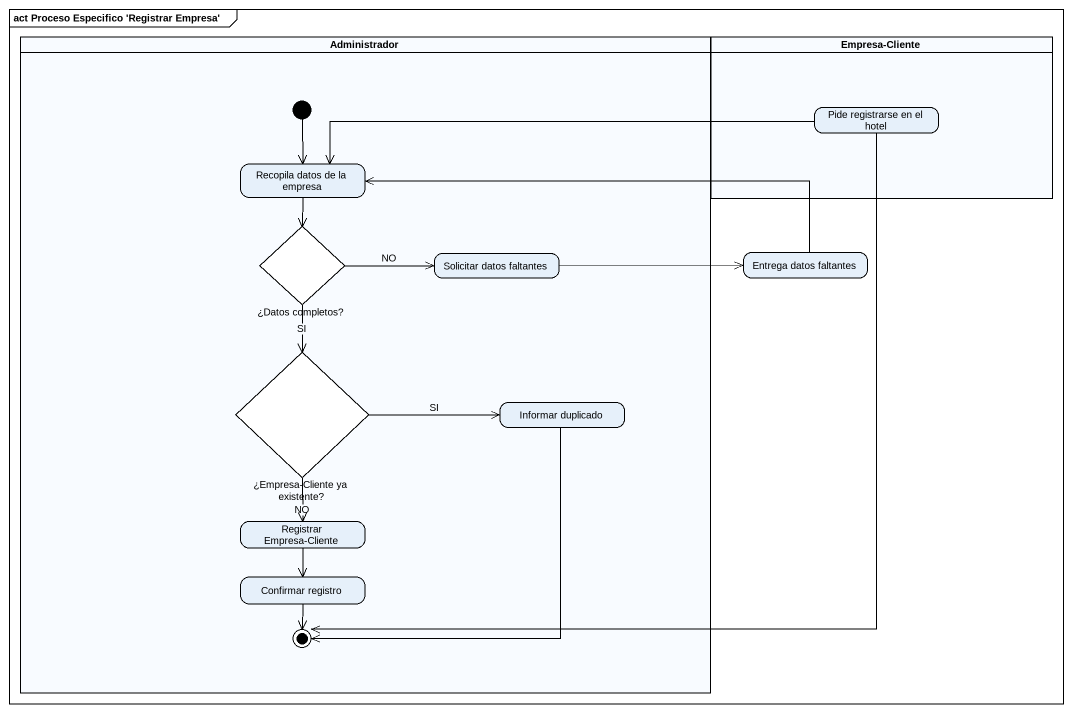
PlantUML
@startuml
mainframe act Proceso Especifico 'Registrar Empresa'
hide empty description
state Administrador <<partition>> {
  state "Recopila datos de la empresa" as Recopila_datos_de_la_empresa
  state "¿Datos completos?" as Datos_completos <<choice>>
  state "Solicitar datos faltantes" as Solicitar_datos_faltantes
  state "¿Empresa-Cliente ya existente?" as Empresa_Cliente_ya_existente <<choice>>
  state "Informar duplicado" as Informar_duplicado
  state "Registrar Empresa-Cliente" as Registrar_Empresa_Cliente
  state "Confirmar registro" as Confirmar_registro
  state final1 <<end>>
  [*] --> Recopila_datos_de_la_empresa
}
state "Empresa-Cliente" as Empresa_Cliente <<partition>> {
  state "Pide registrarse en el hotel" as Pide_registrarse_en_el_hotel
}
state "Entrega datos faltantes" as Entrega_datos_faltantes
Pide_registrarse_en_el_hotel -left-> Recopila_datos_de_la_empresa
Pide_registrarse_en_el_hotel --> final1
Recopila_datos_de_la_empresa --> Datos_completos
Datos_completos -right-> Solicitar_datos_faltantes : NO
Datos_completos --> Empresa_Cliente_ya_existente : SI
Solicitar_datos_faltantes -right-> Entrega_datos_faltantes
Entrega_datos_faltantes -left-> Recopila_datos_de_la_empresa
Empresa_Cliente_ya_existente -right-> Informar_duplicado : SI
Empresa_Cliente_ya_existente --> Registrar_Empresa_Cliente : NO
Informar_duplicado --> final1
Registrar_Empresa_Cliente --> Confirmar_registro
Confirmar_registro --> final1
@enduml
